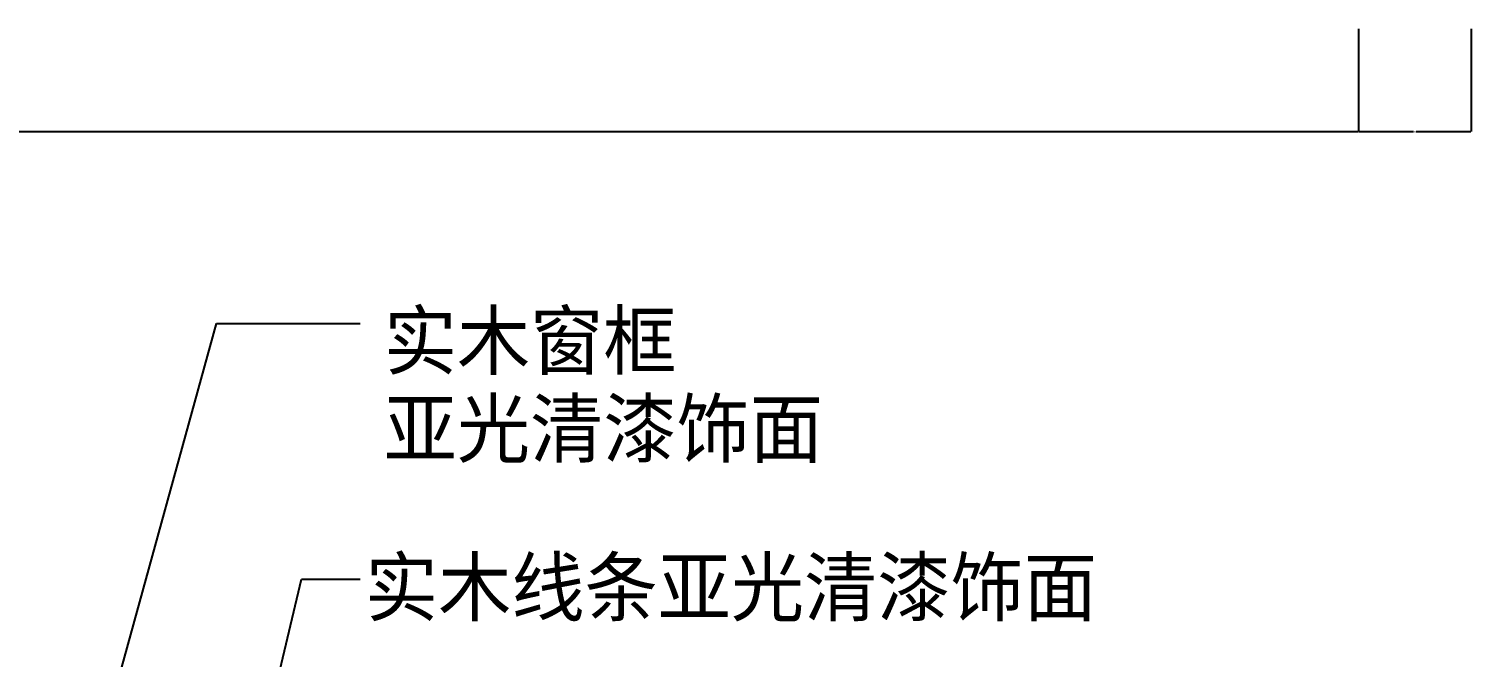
# Model space of a CAD drawing. Header units: metres. Extents: x 4 to 3597, y 195 to 4697.
# Drawn here: x 1349 to 2373, y 2034 to 2481 of the extents above; entities that cross this region are included whole.
import ezdxf

# ---------------------------------------------------------------- set-up
doc = ezdxf.new("R2010")
doc.units = ezdxf.units.M
doc.layers.add('DIM', color=3, linetype='Continuous')
doc.layers.add('TEXT', color=3, linetype='Continuous')
doc.dimstyles.get("Standard").update_dxf_attribs({"dimtxt": 2.5, "dimasz": 2.5, "dimexe": 1.25, "dimexo": 0.625, "dimtad": 1, "dimcen": 2.5, "dimazin": 3, "dimtfac": 1, "dimtmove": 0, "dimatfit": 3})

# ---------------------------------------------------------------- blocks, each defined once
blk = doc.blocks.new('*D4')
for p, q in [((293.17, 2480.59), (293.17, 2407.55)), ((2293.17, 2480.59), (2293.17, 2407.55)), ((293.42, 2407.55), (1291.17, 2407.55)), ((1295.17, 2407.55), (2292.92, 2407.55))]:
    blk.add_line(p, q)
at = {"layer": 'Defpoints'}
for p in [(293.17, 2480.59), (2293.17, 2480.59), (293.17, 2407.55)]:
    blk.add_point(p, dxfattribs=at)
at = {"layer": 'DIM', "insert": (1293.17, 2407.55), "char_height": 1, "attachment_point": 5}
blk.add_mtext('2000', dxfattribs=at)
blk = doc.blocks.new('*D84')
for p, q in [((2293.17, 2480.59), (2293.17, 2407.55)), ((2373.17, 2480.59), (2373.17, 2407.55)), ((2293.42, 2407.55), (2332.17, 2407.55)), ((2334.17, 2407.55), (2372.92, 2407.55))]:
    blk.add_line(p, q)
at = {"layer": 'Defpoints'}
for p in [(2293.17, 2480.59), (2373.17, 2480.59), (2293.17, 2407.55)]:
    blk.add_point(p, dxfattribs=at)
at = {"layer": 'DIM', "insert": (2333.17, 2407.55), "char_height": 1, "attachment_point": 5}
blk.add_mtext('80', dxfattribs=at)

msp = doc.modelspace()

# ---------------------------------------------------------------- texts
at = {"layer": 'TEXT'}
for s, p in [('实木窗框', (1600.72, 2239)), ('亚光清漆饰面', (1600.72, 2176.48)), ('实木线条亚光清漆饰面', (1587.38, 2063.75))]:
    msp.add_text(s, height=40, dxfattribs=at).set_placement(p)

# ---------------------------------------------------------------- dimensions: what is measured, and where the dimension line sits
at = {"layer": 'DIM'}
for base, p1, p2, picture, middle in [((293.17, 2407.55), (293.17, 2480.59), (2293.17, 2480.59), '*D4', (1293.17, 2407.55)), ((2293.17, 2407.55), (2293.17, 2480.59), (2373.17, 2480.59), '*D84', (2333.17, 2407.55))]:
    dim = msp.add_linear_dim(base=base, p1=p1, p2=p2, dimstyle='Standard', dxfattribs=at)
    dim.commit()
    dim.dimension.update_dxf_attribs({"geometry": picture, "text_midpoint": middle})

# ---------------------------------------------------------------- leaders
for points in [[(1371.34, 1870.11), (1481.83, 2271.07), (1583.89, 2271.07)], [(1486.58, 1853.04), (1542.24, 2089.52), (1584.01, 2089.52)]]:
    msp.add_leader(points, dimstyle='Standard', dxfattribs=at)

doc.saveas('drawing.dxf')
